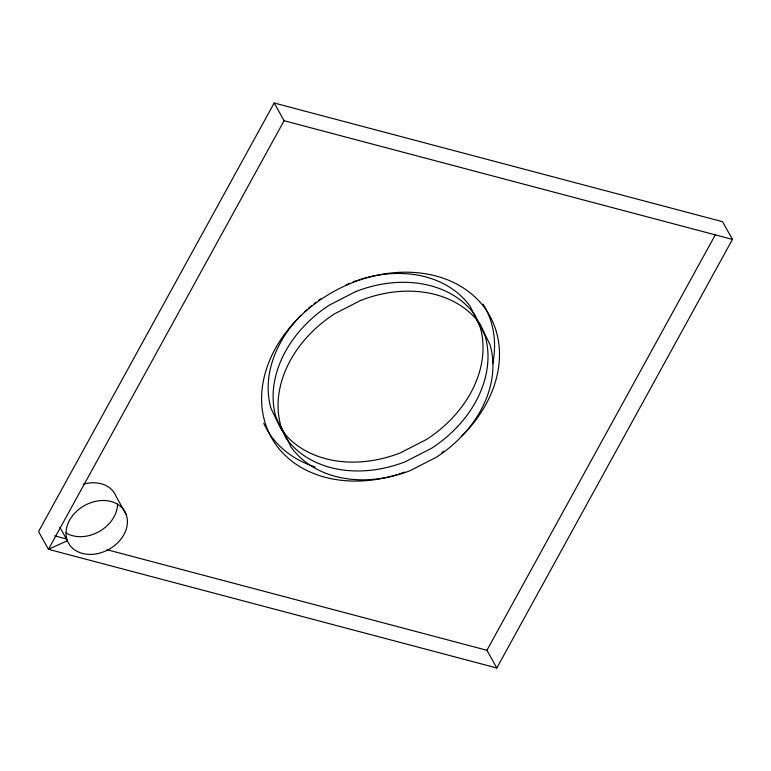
<?xml version="1.0" encoding="UTF-8"?>
<svg xmlns="http://www.w3.org/2000/svg" width="771" height="771" viewBox="0 0 771 771"><rect width="100%" height="100%" fill="white"/><g stroke="black" fill="none" stroke-linecap="round" stroke-linejoin="round"><path stroke-width="1.16" d="M274.177 103.006L38.55 531.595L48.457 549.309L496.823 667.994L732.45 239.405L722.543 221.691L274.177 103.006L284.085 120.719L732.45 239.405M284.085 120.719L48.457 549.309L67.405 540.722L59.83 527.171M496.823 667.994L486.915 650.281L715.584 234.355M345.88 285.222L349.851 283.188M54.808 535.893L66.431 538.968M107.082 549.733L486.915 650.281M126.03 514.161A32.257 25.067 -29.2 0 0 74.17 513.775A32.257 25.067 -29.2 0 0 89.956 554.397A32.257 25.067 -29.2 0 0 126.03 514.161L116.132 496.447A32.257 25.067 -29.2 0 0 83.316 484.207M474.888 316.187L470.175 306.434A112.894 87.74 -29.2 0 0 358.534 279.94M476.459 319.435L480.15 327.068A112.894 87.74 -29.2 0 1 426.575 439.441L400.351 452.876A112.894 87.74 -29.2 0 1 281.02 429.129L271.045 408.495A112.894 87.74 -29.2 0 1 301.037 315.281M117.51 504.099A32.257 25.067 -29.2 0 1 99.073 531.595A32.257 25.067 -29.2 0 1 65.988 532.954M396.631 474.772A124.989 97.136 -29.2 0 1 263.605 379.708A124.989 97.136 -29.2 0 1 438.015 276.577A124.989 97.136 -29.2 0 1 461.337 436.511M443.923 451.208A124.989 97.136 -29.2 0 1 441.966 452.606M404.611 472.112A124.989 97.136 -29.2 0 1 398.925 474.059M483.089 304.053A124.989 97.136 -29.2 0 1 492.852 363.151M315.108 466.927A124.989 97.136 -29.2 0 1 272.693 438.14M271.999 437.224A124.989 97.136 -29.2 0 1 263.73 423.318M304.352 312.043A112.894 87.74 -29.2 0 1 306.906 309.682M308.66 308.13A112.894 87.74 -29.2 0 1 311.349 305.856M314.096 303.639A112.894 87.74 -29.2 0 1 315.965 302.203M318.809 300.092A112.894 87.74 -29.2 0 1 320.736 298.734M353.012 281.858A112.894 87.74 -29.2 0 1 356.318 280.683M355.788 291.544L329.574 304.979A112.894 87.74 -29.2 0 0 275.999 417.352L285.964 437.986A112.894 87.74 -29.2 0 0 405.305 461.733L431.519 448.298A112.894 87.74 -29.2 0 0 485.104 335.925L475.129 315.291A112.894 87.74 -29.2 0 0 355.788 291.544M360.741 300.401L334.527 313.836A112.894 87.74 -29.2 0 0 280.952 426.209L290.918 446.852A112.894 87.74 -29.2 0 0 410.259 470.599L436.473 457.164A112.894 87.74 -29.2 0 0 490.048 344.791L480.082 324.148A112.894 87.74 -29.2 0 0 360.741 300.401"/></g></svg>
